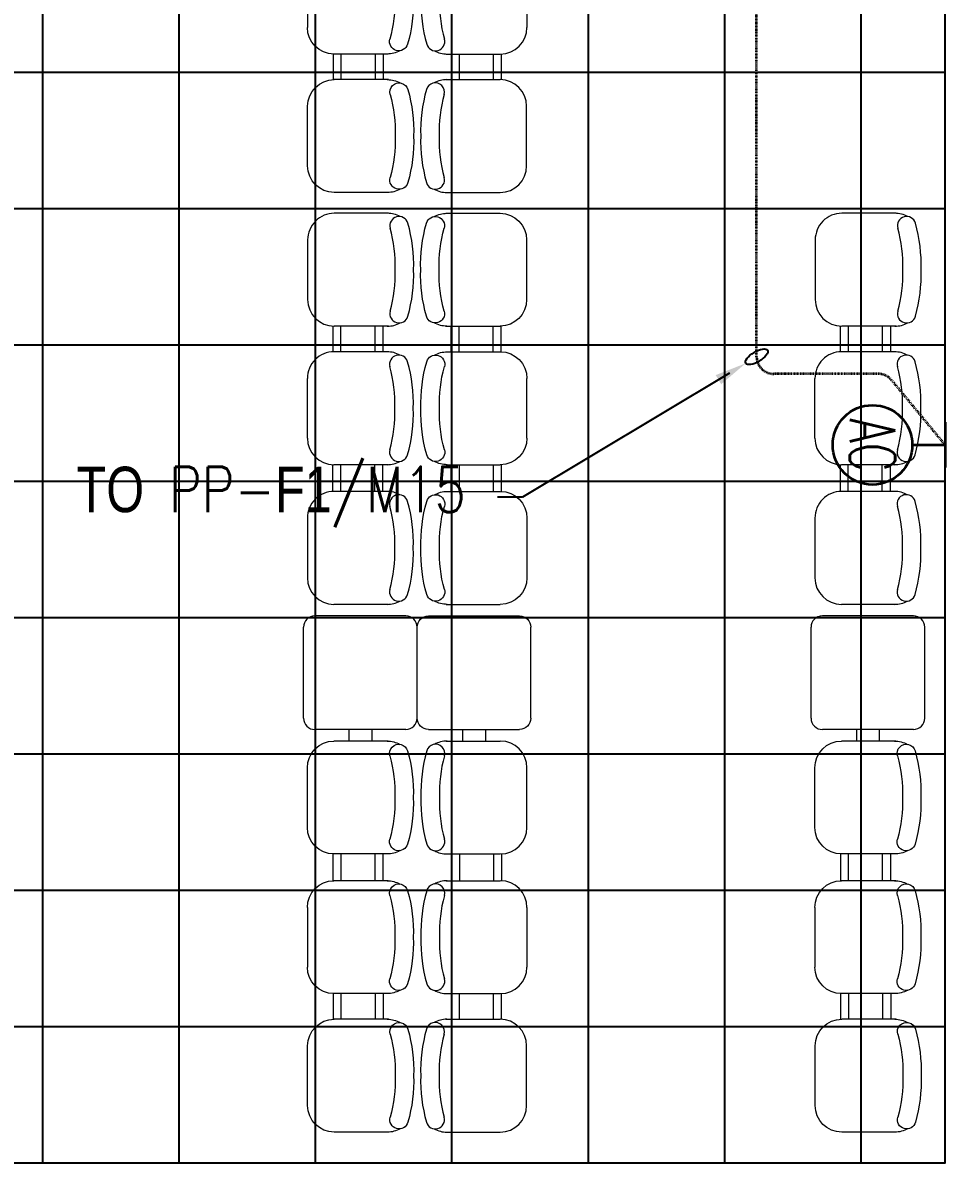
# Model space of a CAD drawing. Extents: x -178977 to 231842, y -29287 to 19916.
# Drawn here: x 1328 to 5386, y -12829 to -7810 of the extents above; entities that cross this region are included whole.
import ezdxf
from ezdxf import colors
from ezdxf.entities.mleader import LeaderData, LeaderLine
from ezdxf.enums import TextEntityAlignment as Align
from ezdxf.math import Vec2, Vec3

# ---------------------------------------------------------------- set-up
doc = ezdxf.new("R2010")
doc.units = 0
doc.header["$LTSCALE"] = 0.25
doc.linetypes.add('DASHDOT', pattern=[25.4, 12.7, -6.35, 0, -6.35])
for name, color, linetype, lineweight in [('01-First Floor-FUR$0$Aluminum', 251, 'Continuous', 5), ('01-First Floor-FUR$0$LOADING', 253, 'Continuous', 5), ('E-LITE-CIRC', 6, 'Continuous', 25), ('E-LITE-CLNG-CNDT', 6, 'DASHDOT', 35), ('E-POWR-CIRC-NUMB', 6, 'Continuous', 25), ('E-POWR-CLNG-CNDT', 6, 'DASHDOT', 35), ('E-POWR-WALL @ 100', 4, 'Continuous', 35)]:
    doc.layers.add(name, color=color, linetype=linetype, lineweight=lineweight)
doc.layers.add('01-First Floor-FUR$0$FALSE CEILING', color=251, linetype='Continuous')
doc.layers.add('E-POWR-IDEN', color=101, linetype='Continuous')
doc.styles.add('DC_SIMPLEX', font='SIMPLEX.shx', dxfattribs={"width": 0.7})

# ---------------------------------------------------------------- blocks, each defined once
blk = doc.blocks.new('01-First Floor-FUR$0$GF21009T-P')
for p, q in [((0.4002, 0.5), (0, 0.5)), ((-0.0499, 0.4501), (-0.0499, 0.0499)), ((0.4501, 0.4501), (0.4501, 0.0499)), ((0.4501, 0.3), (0.5001, 0.3)), ((0.4501, 0.2), (0.5001, 0.2)), ((0.4002, 0), (0, 0))]:
    blk.add_line(p, q)
for centre, start, end in [((0, 0.4501), 90, 180), ((0.4002, 0.4501), 0, 90), ((0, 0.0499), 180, 270), ((0.4002, 0.0499), 270, 0)]:
    blk.add_arc(centre, 0.0499, start, end)
blk = doc.blocks.new('01-First Floor-FUR$0$3 s')
at = {"layer": '01-First Floor-FUR$0$LOADING', "ltscale": 20}
for p, q in [((-699751.3, -400642.9), (-699535.1, -400642.9)), ((-699751.3, -400642.9), (-699512.7, -400642.9)), ((-699395.5, -401022.6), (-699395.5, -400760.1)), ((-699751.3, -401139.7), (-699512.7, -401139.7)), ((-699728.3, -401139.7), (-699728.3, -401257.6)), ((-699692.1, -401139.7), (-699692.1, -401257.6)), ((-699542.3, -401139.7), (-699542.3, -401257.6)), ((-699507.5, -401139.6), (-699507.5, -401257.6)), ((-699751.3, -401257.5), (-699512.7, -401257.5)), ((-699395.5, -401374.7), (-699395.5, -401637.2)), ((-699751.3, -401754.4), (-699512.7, -401754.4)), ((-699751.3, -401754.4), (-699535.1, -401754.4)), ((-699729.5, -401754.3), (-699729.5, -401867)), ((-699693.4, -401754.3), (-699693.4, -401867)), ((-699543.5, -401754.3), (-699543.5, -401867)), ((-699508.8, -401754.3), (-699508.8, -401867.1)), ((-699752.5, -401867), (-699536.4, -401867)), ((-699752.5, -401867), (-699514, -401867)), ((-699396.8, -402246.7), (-699396.8, -401984.2)), ((-699752.5, -402363.9), (-699514, -402363.9))]:
    blk.add_line(p, q, dxfattribs=at)
for centre, radius, start, end in [((-699174.6, -400871.8), 687.4, 164.361, 181.6247), ((-699797.6, -400697.4), 40.5, 344.361, 164.361), ((-699746.1, -400760.1), 117.2, 90, 118.9699), ((-699512.7, -400760.1), 117.2, 0, 90), ((-699174.6, -400871.8), 606.4, 164.361, 181.8419), ((-699174.6, -400910.8), 687.4, 178.3753, 195.639), ((-699174.6, -400910.8), 606.4, 178.1581, 195.639), ((-699512.7, -401022.6), 117.2, 270, 0), ((-699797.6, -401085.2), 40.5, 195.639, 15.639), ((-699746.1, -401022.6), 117.2, 241.0301, 270), ((-699797.6, -401312.1), 40.5, 344.361, 164.361), ((-699746.1, -401374.7), 117.2, 90, 118.9699), ((-699512.7, -401374.7), 117.2, 0, 90), ((-699174.6, -401486.5), 687.4, 164.361, 181.6247), ((-699174.6, -401486.5), 606.4, 164.361, 181.8419), ((-699174.6, -401525.5), 687.4, 178.3753, 195.639), ((-699174.6, -401525.5), 606.4, 178.1581, 195.639), ((-699512.7, -401637.2), 117.2, 270, 0), ((-699797.6, -401699.8), 40.5, 195.639, 15.639), ((-699746.1, -401637.2), 117.2, 241.0301, 270), ((-699798.9, -401921.6), 40.5, 344.361, 164.361), ((-699747.3, -401984.2), 117.2, 90, 118.9699), ((-699514, -401984.2), 117.2, 0, 90), ((-699175.9, -402096), 687.4, 164.361, 181.6247), ((-699175.9, -402096), 606.4, 164.361, 181.8419), ((-699175.9, -402135), 687.4, 178.3753, 195.639), ((-699175.9, -402135), 606.4, 178.1581, 195.639), ((-699514, -402246.7), 117.2, 270, 0), ((-699798.9, -402309.3), 40.5, 195.639, 15.639), ((-699747.3, -402246.7), 117.2, 241.0301, 270)]:
    blk.add_arc(centre, radius, start, end, dxfattribs=at)
blk = doc.blocks.new('01-First Floor-FUR')
at = {"layer": '01-First Floor-FUR$0$Aluminum'}
blk.add_line((5386, -12830), (-1192, -12824.8, 0), dxfattribs=at)
at = {"layer": '01-First Floor-FUR$0$FALSE CEILING', "linetype": 'Continuous'}
for p, q in [((1415.9, -12827.2), (1415.9, -2710)), ((2015.9, -12827.2), (2015.9, -2710)), ((2615.9, -12827.2), (2615.9, -2710)), ((3215.9, -12827.2), (3215.9, -2710)), ((3815.9, -12827.2), (3815.9, -2710)), ((4415.9, -12827.2), (4415.9, -2710)), ((5015.9, -12827.2), (5015.9, -2710)), ((-1584, -8027.2), (5386, -8027.2)), ((-1584, -8627.2), (5386, -8627.2)), ((-1584, -9227.2), (5386, -9227.2)), ((-1584, -9827.2), (5386, -9827.2)), ((-1584, -10427.2), (5386, -10427.2)), ((-1584, -11027.2), (5386, -11027.2)), ((-1584, -11627.2), (5386, -11627.2)), ((-1584.1, -12227.2), (5385.9, -12227.2))]:
    blk.add_line(p, q, dxfattribs=at)
at = {"layer": '01-First Floor-FUR$0$FALSE CEILING'}
blk.add_lwpolyline([(5386, -2710), (-1584, -2710), (-1584.1, -12827.2), (5385.9, -12827.2)], close=True, dxfattribs=at)
at = {"layer": '01-First Floor-FUR$0$LOADING', "xscale": -1}
for p in [(-696815.9, 393807, -0.1), (-696815.9, 389671.9, -0.1), (-694582.8, 389671.9, -0.1)]:
    blk.add_blockref('01-First Floor-FUR$0$3 s', p, dxfattribs=at)
at = {"layer": '01-First Floor-FUR$0$LOADING'}
for p in [(702941.3, 393807, -0.1), (702941.3, 389671.9, -0.1)]:
    blk.add_blockref('01-First Floor-FUR$0$3 s', p, dxfattribs=at)
at = {"layer": '01-First Floor-FUR$0$LOADING', "rotation": 180}
for p in [(-696815.9, -411012.2, -0.1), (-694582.8, -411012.2, -0.1)]:
    blk.add_blockref('01-First Floor-FUR$0$3 s', p, dxfattribs=at)
at = {"layer": '01-First Floor-FUR$0$LOADING', "xscale": -1, "rotation": 180}
blk.add_blockref('01-First Floor-FUR$0$3 s', (702941.3, -411012.2, -0.1), dxfattribs=at)
at = {"layer": '01-First Floor-FUR$0$LOADING', "extrusion": (3.51192e-12, 1.27212e-09, 1), "xscale": 1000, "yscale": 1000, "zscale": 1000, "rotation": 269.9999954191752}
for p in [(2562.7, -10470.1, -0.1), (4795.8, -10470.1, -0.1)]:
    blk.add_blockref('01-First Floor-FUR$0$GF21009T-P', p, dxfattribs=at)
at = {"layer": '01-First Floor-FUR$0$LOADING', "extrusion": (-3.51192e-12, 1.27212e-09, 1), "xscale": -1000, "yscale": 1000, "zscale": 1000, "rotation": 90.00000458082476}
blk.add_blockref('01-First Floor-FUR$0$GF21009T-P', (3562.7, -10470.1, -0.1), dxfattribs=at)
blk = doc.blocks.new('ARR0W')
at = {"color": 45}
blk.add_ellipse((0, 0), major_axis=(0.4, 0), ratio=0.4, dxfattribs=at)
at = {"color": 45, "ltscale": 0.5}
blk.add_solid([(-1.4, 0.167), (-0.4, 0), (-1.4, -0.167)], dxfattribs=at)
blk = doc.blocks.new('*U231')
for p, q in [((-1, 0), (1, 0)), ((0, -1.45), (0, 0))]:
    blk.add_line(p, q)
blk.add_circle((0, -3.2), 1.75)
at = {"layer": 'E-POWR-CIRC-NUMB', "style": 'DC_SIMPLEX', "width": 0.7, "flags": 8}
blk.add_attdef('CIRCUIT', (3.364, 5.671), '', height=2, rotation=360, dxfattribs=at)
at = {"layer": 'E-POWR-IDEN', "style": 'DC_SIMPLEX', "width": 0.7, "flags": 8}
blk.add_attdef('TYPE', text='', height=2, rotation=180, dxfattribs=at).set_placement((0, -3.2), align=Align.MIDDLE_CENTER)

msp = doc.modelspace()

# ---------------------------------------------------------------- linework, layer by layer
at = {"layer": 'E-POWR-CLNG-CNDT'}
msp.add_lwpolyline([(5386, -9667.7), (5150.1, -9382.1, 0.223731), (5092.3, -9354.8), (4631.4, -9354.8, -0.414214), (4556.4, -9279.8), (4556.4, -1242.3, -0.414214), (4631.4, -1167.3), (6355, -1167.3)], format="xyb", dxfattribs=at)

# ---------------------------------------------------------------- block references
at = {"layer": 'E-LITE-CLNG-CNDT'}
msp.add_blockref('01-First Floor-FUR', (0, 0), dxfattribs=at)
at = {"layer": 'E-POWR-WALL @ 100'}
ref = msp.add_blockref('*U231', (5386, -9667.7, 0), dxfattribs=dict(at, xscale=100, yscale=100, zscale=100, rotation=270))
ref.add_attrib('TYPE', 'AC', dxfattribs={"layer": 'E-POWR-IDEN', "height": 200, "rotation": 270, "style": 'DC_SIMPLEX', "width": 0.7, "flags": 8}).set_placement((5066, -9667.7, 0), align=Align.MIDDLE_CENTER)

# ---------------------------------------------------------------- leaders
at = {"layer": 'E-LITE-CIRC'}
ml = msp.add_multileader_mtext('Standard', dxfattribs=at)
ml.set_content('{\\Fdc_el_romans|c0;\\W0.8;TO\\Fromans|c0; \\Fsimplex|c0;PP-\\Fdc_el_romans|c0;F1\\Fsimplex|c0;/M15}', color=256, style='DC_SIMPLEX')
ml.set_leader_properties()
ml.set_arrow_properties(name='ARR0W')
ml.build(insert=Vec2(0, 0))
ml.multileader.update_dxf_attribs({"dogleg_length": 200, "arrow_head_size": 140, "scale": 100})
ctx = ml.context
ctx.base_point, ctx.scale, ctx.char_height, ctx.arrow_head_size, ctx.landing_gap_size, ctx.plane_origin, ctx.plane_x_axis, ctx.plane_y_axis = Vec3(1315.7, -9897, 0), 100, 200, 140, 140, Vec3(17729.6, -16023.1, 0), Vec3(1, 0.000001, 0), Vec3(-0.000001, 1, 0)
ctx.text_align_type = 2
notes = []
notes.append((ctx, [(1, (1, 1, 0), (3525.5, -9896.9, 0), (-1, -0.000001, 0), 108.8, [(0, [(4556.4, -9279.8, 0)], 0, [])])]))
ctx.mtext.insert, ctx.mtext.text_direction, ctx.mtext.rotation, ctx.mtext.alignment, ctx.mtext.flow_direction = Vec3(3276.7, -9763.6, 0), Vec3(1, 0.000001, 0), 0.000001, 3, 5
for ctx, leaders in notes:
    for number, flags, end, landing, length, lines in leaders:
        leader = LeaderData()
        leader.index, (leader.has_last_leader_line, leader.has_dogleg_vector, leader.attachment_direction) = number, flags
        leader.last_leader_point, leader.dogleg_vector, leader.dogleg_length = Vec3(end), Vec3(landing), length
        for number, points, colour, breaks in lines:
            line = LeaderLine()
            line.index, line.vertices, line.color, line.breaks = number, Vec3.list(points), colors.encode_raw_color(colour), breaks
            leader.lines.append(line)
        ctx.leaders.append(leader)

doc.saveas('drawing.dxf')
